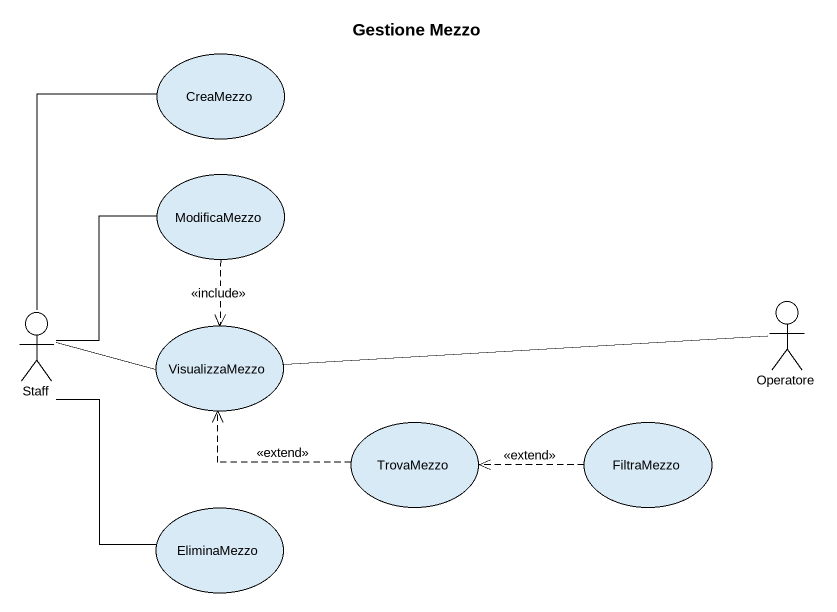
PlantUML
@startuml
title Gestione Mezzo
usecase CreaMezzo
usecase ModificaMezzo
actor Staff
usecase VisualizzaMezzo
actor Operatore
usecase TrovaMezzo
usecase FiltraMezzo
usecase EliminaMezzo
ModificaMezzo ..> VisualizzaMezzo : <<include>>
Staff -up- CreaMezzo
Staff -up- ModificaMezzo
Staff -right- VisualizzaMezzo
Staff -- EliminaMezzo
Operatore -left- VisualizzaMezzo
TrovaMezzo .left.> VisualizzaMezzo : <<extend>>
FiltraMezzo .left.> TrovaMezzo : <<extend>>
@enduml
